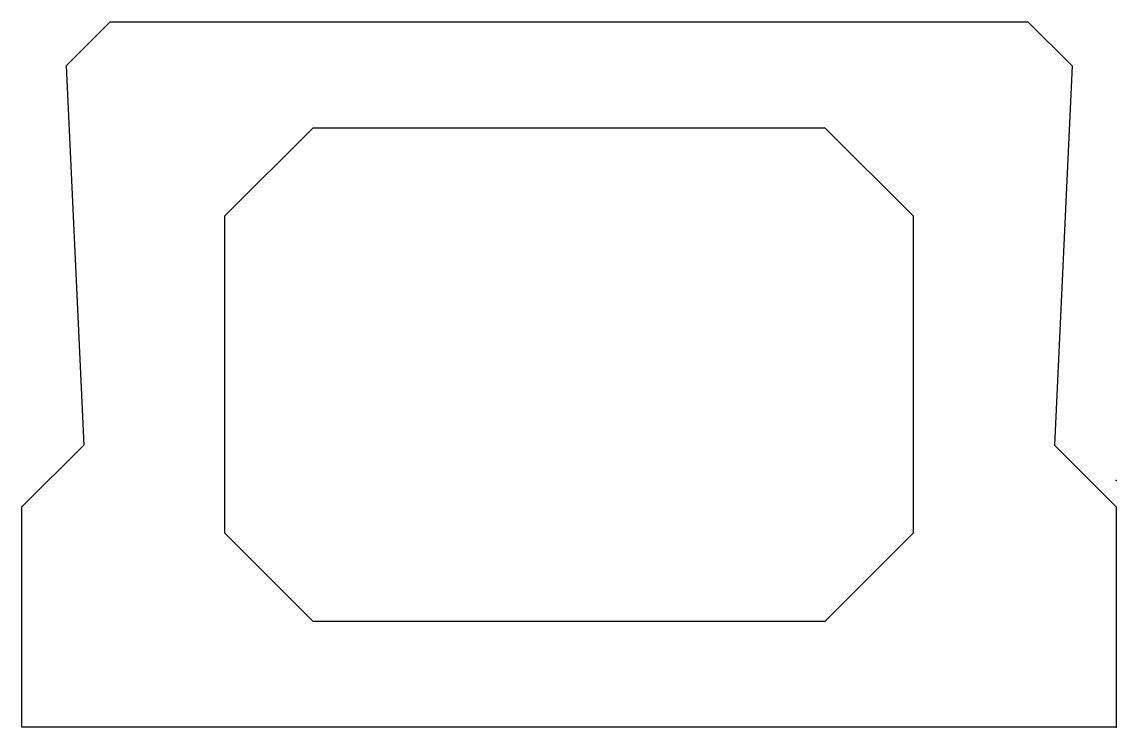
# Model space of a CAD drawing. Header units: millimetres. Extents: x -24082 to -8318, y -18393 to -12453.
# Drawn here: x -24082.071 to -24081.003, y -14810.769 to -14810.08 of the extents above; entities that cross this region are included whole.
import ezdxf

# ---------------------------------------------------------------- set-up
doc = ezdxf.new("R2010")
doc.units = ezdxf.units.MM
doc.header["$LTSCALE"] = 12
doc.layers.add('6', color=6, linetype='Continuous')
doc.layers.add('7', color=5, linetype='Continuous')

# ---------------------------------------------------------------- blocks, each defined once
blk = doc.blocks.new('fdfdfd')
at = {"linetype": 'Continuous'}
for p, q in [((2627.2104, -1833.346), (2627.1604, -1833.396)), ((2628.2504, -1833.346), (2627.2104, -1833.346)), ((2628.2504, -1833.346), (2628.3004, -1833.396)), ((2627.1604, -1833.396), (2627.1804, -1833.826)), ((2628.3004, -1833.396), (2628.2804, -1833.826)), ((2627.4404, -1833.466), (2627.3404, -1833.566)), ((2628.0204, -1833.466), (2627.4404, -1833.466)), ((2628.1204, -1833.566), (2628.0204, -1833.466)), ((2627.3404, -1833.566), (2627.3404, -1833.926)), ((2628.1204, -1833.926), (2628.1204, -1833.566)), ((2627.1804, -1833.826), (2627.1104, -1833.896)), ((2628.2804, -1833.826), (2628.3504, -1833.896)), ((2627.1104, -1833.896), (2627.1104, -1834.146)), ((2628.3504, -1834.146), (2628.3504, -1833.896)), ((2627.3404, -1833.926), (2627.4404, -1834.026)), ((2628.0204, -1834.026), (2628.1204, -1833.926)), ((2627.4404, -1834.026), (2628.0204, -1834.026)), ((2627.1104, -1834.146), (2628.3504, -1834.146))]:
    blk.add_line(p, q, dxfattribs=at)
at = {"layer": '6', "linetype": 'ByBlock'}
for p in [(2627.1104, -1833.866), (2627.1104, -1833.866), (2627.1104, -1834.146), (2627.1104, -1834.146)]:
    blk.add_point(p, dxfattribs=at)
at = {"layer": 'Defpoints', "color": 0, "linetype": 'ByBlock'}
for p in [(2627.1804, -1833.826), (2627.1804, -1833.826), (2627.1804, -1833.826), (2628.2804, -1833.826), (2628.2804, -1833.826), (2628.2804, -1833.826), (2627.6381, -1834.026), (2627.5881, -1834.146), (2627.5881, -1834.146), (2627.6054, -1834.146)]:
    blk.add_point(p, dxfattribs=at)

msp = doc.modelspace()

# ---------------------------------------------------------------- block references
at = {"layer": '7', "color": 1, "xscale": -0.8610915410063171, "yscale": 0.8610915410044981, "zscale": 0.8610915410044767}
msp.add_blockref('fdfdfd', (-21818.8202, -13231.4012), dxfattribs=at)

doc.saveas('drawing.dxf')
